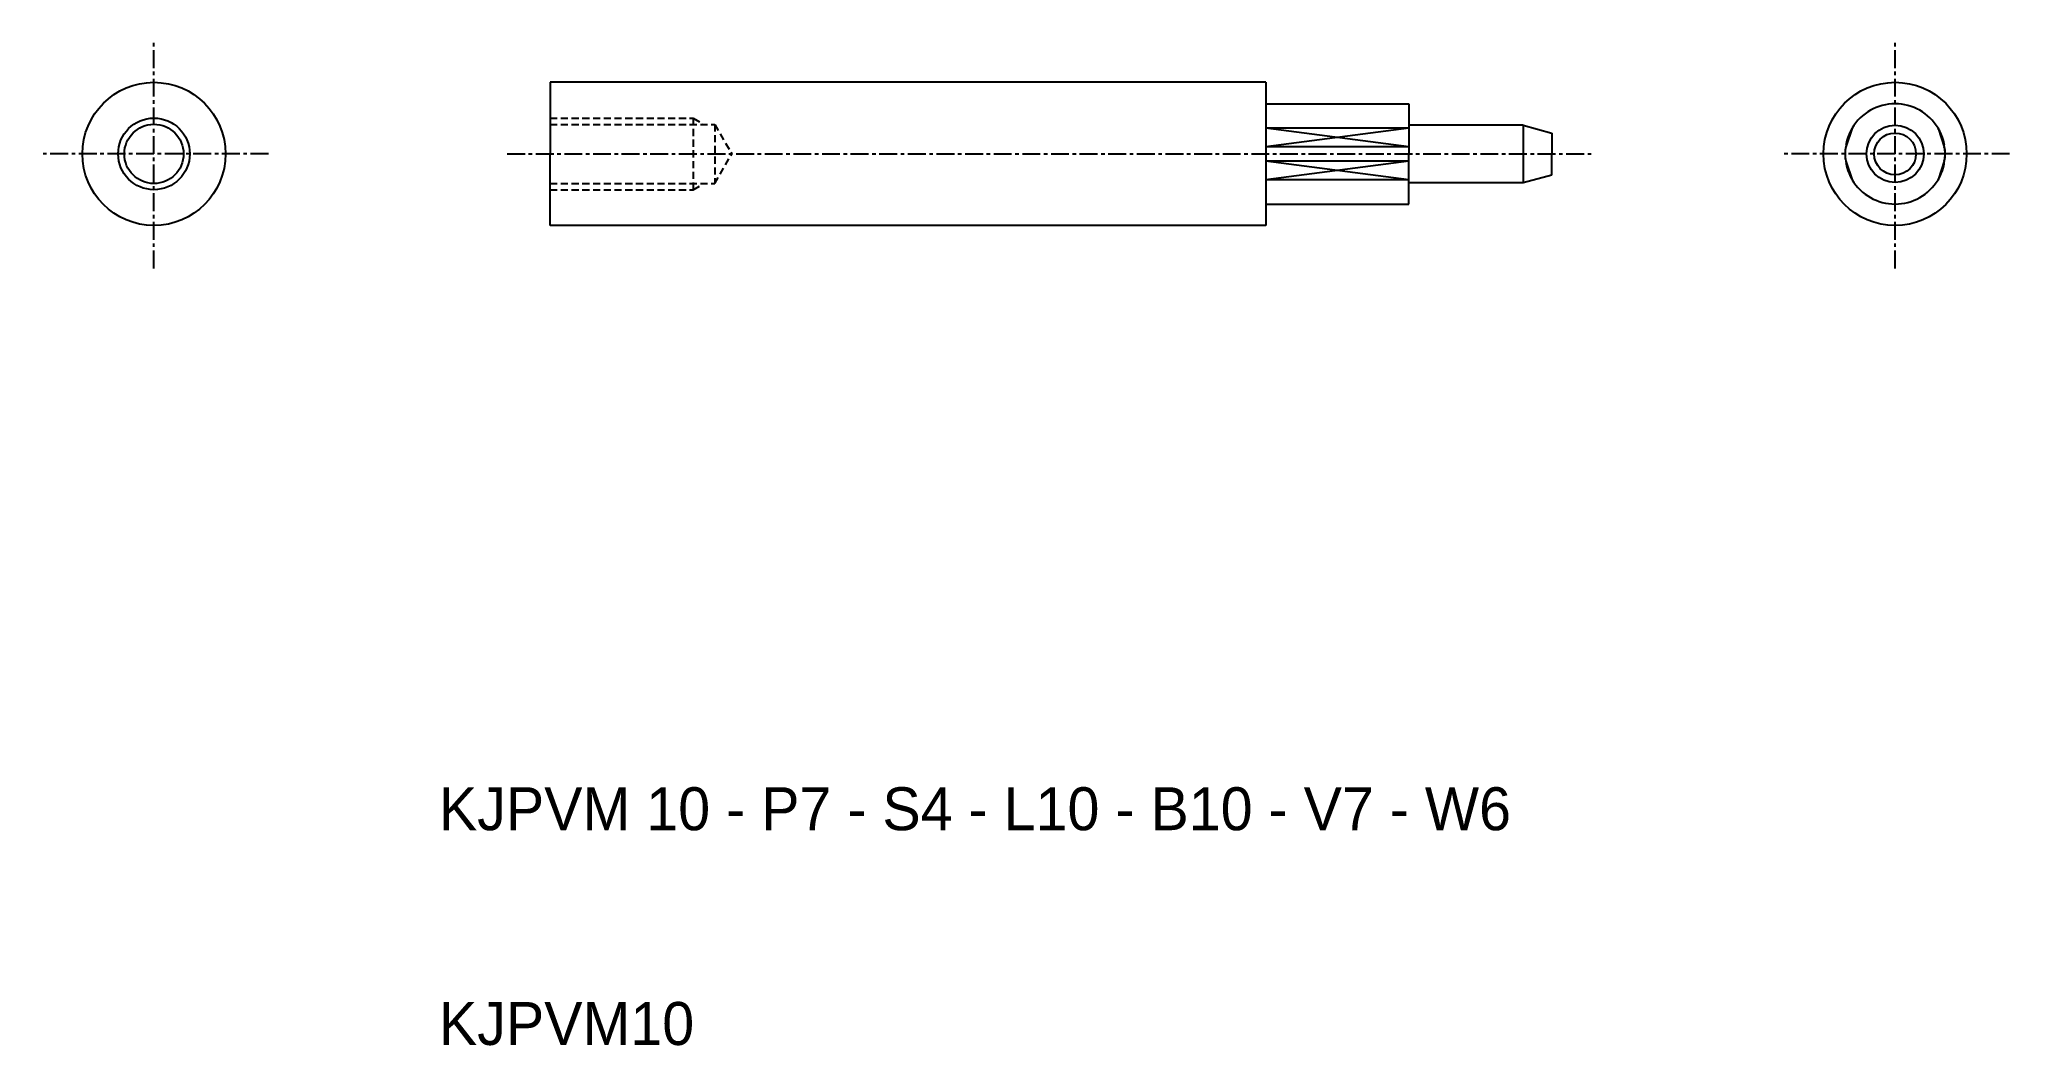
# Model space of a CAD drawing. Extents: x 104 to 242, y 10 to 80.
import ezdxf

# ---------------------------------------------------------------- set-up
doc = ezdxf.new("R2010")
doc.units = 0
for name, pattern in [('CENTER', [2, 1.25, -0.25, 0.25, -0.25]), ('DASHED', [0.75, 0.5, -0.25]), ('PHANTOM', [2.5, 1.25, -0.25, 0.25, -0.25, 0.25, -0.25])]:
    doc.linetypes.add(name, pattern=pattern)
doc.layers.get('0').update_dxf_attribs({"linetype": 'CONTINUOUS'})
doc.layers.add('CENTER', color=1, linetype='CENTER')

msp = doc.modelspace()

# ---------------------------------------------------------------- linework, layer by layer
at = {"color": 7, "linetype": 'CONTINUOUS'}
for p, q in [((140, 77.24), (140, 72.24)), ((190, 77.24), (140, 77.24)), ((190, 77.24), (190, 67.24)), ((190, 75.74), (200, 75.74)), ((200, 75.74), (200, 72.24)), ((200, 74.04), (190, 74.04)), ((200, 74.24), (200, 72.24)), ((208, 74.24), (200, 74.24)), ((208, 74.24), (208, 70.24)), ((208, 74.24), (210, 73.7)), ((210, 73.7), (210, 72.24)), ((230.98, 74.04), (230.54, 72.74)), ((236.98, 74.04), (237.42, 72.74)), ((140, 67.24), (140, 72.24)), ((200, 72.74), (190, 72.74)), ((200, 71.74), (190, 71.74)), ((200, 68.74), (200, 72.24)), ((200, 70.24), (200, 72.24)), ((210, 70.77), (210, 72.24)), ((230.54, 71.74), (230.98, 70.43)), ((237.42, 71.74), (236.98, 70.43)), ((200, 70.43), (190, 70.43)), ((200, 70.24), (208, 70.24)), ((208, 70.24), (210, 70.77)), ((190, 68.74), (200, 68.74)), ((190, 67.24), (140, 67.24))]:
    msp.add_line(p, q, dxfattribs=at)
at = {"color": 3, "linetype": 'DASHED'}
for p, q in [((140, 74.74), (150, 74.74)), ((150, 74.74), (150, 69.74)), ((150, 74.74), (150.66, 74.36)), ((140, 74.3), (151.5, 74.3)), ((151.5, 74.3), (152.69, 72.24)), ((151.5, 74.3), (151.5, 70.17)), ((151.5, 70.17), (152.69, 72.24)), ((140, 70.17), (151.5, 70.17)), ((140, 69.74), (150, 69.74)), ((150, 69.74), (150.66, 70.12))]:
    msp.add_line(p, q, dxfattribs=at)
at = {"color": 3, "linetype": 'CONTINUOUS'}
for p, q in [((200, 72.74), (190, 74.04)), ((200, 74.04), (190, 72.74)), ((200, 70.43), (190, 71.74)), ((200, 71.74), (190, 70.43))]:
    msp.add_line(p, q, dxfattribs=at)
at = {"color": 7, "linetype": 'CONTINUOUS'}
for centre, radius in [((112.32, 72.24), 5), ((233.98, 72.24), 5), ((112.32, 72.24), 2.07), ((233.98, 72.24), 2), ((233.98, 72.24), 1.46)]:
    msp.add_circle(centre, radius, dxfattribs=at)
at = {"color": 3, "linetype": 'CONTINUOUS'}
msp.add_circle((112.32, 72.24), 2.5, dxfattribs=at)
at = {"color": 7, "linetype": 'CONTINUOUS'}
for centre, radius, start, end in [((233.98, 72.24), 3.5, 31.0027, 148.9973), ((232.54, 72.24), 2.06, 165.9638, 194.0362), ((235.42, 72.24), 2.06, 345.9638, 14.0362), ((233.98, 72.24), 3.5, 211.0027, 328.9973)]:
    msp.add_arc(centre, radius, start, end, dxfattribs=at)
at = {"color": 3, "linetype": 'PHANTOM'}
for start, end in [(148.9973, 211.0027), (328.9973, 31.0027)]:
    msp.add_arc((233.98, 72.24), 3.5, start, end, dxfattribs=at)
at = {"layer": 'CENTER', "color": 1, "linetype": 'CENTER'}
for p, q in [((112.32, 64.24), (112.32, 80.24)), ((233.98, 64.24), (233.98, 80.24)), ((120.32, 72.24), (104.32, 72.24)), ((137, 72.24), (213, 72.24)), ((241.98, 72.24), (225.98, 72.24))]:
    msp.add_line(p, q, dxfattribs=at)

# ---------------------------------------------------------------- texts
at = {"color": 7, "linetype": 'CONTINUOUS'}
for s, p in [('KJPVM 10 - P7 - S4 - L10 - B10 - V7 - W6', (132.23, 25)), ('KJPVM10', (132.23, 10))]:
    msp.add_text(s, height=3, dxfattribs=at).set_placement(p)

doc.saveas('drawing.dxf')
